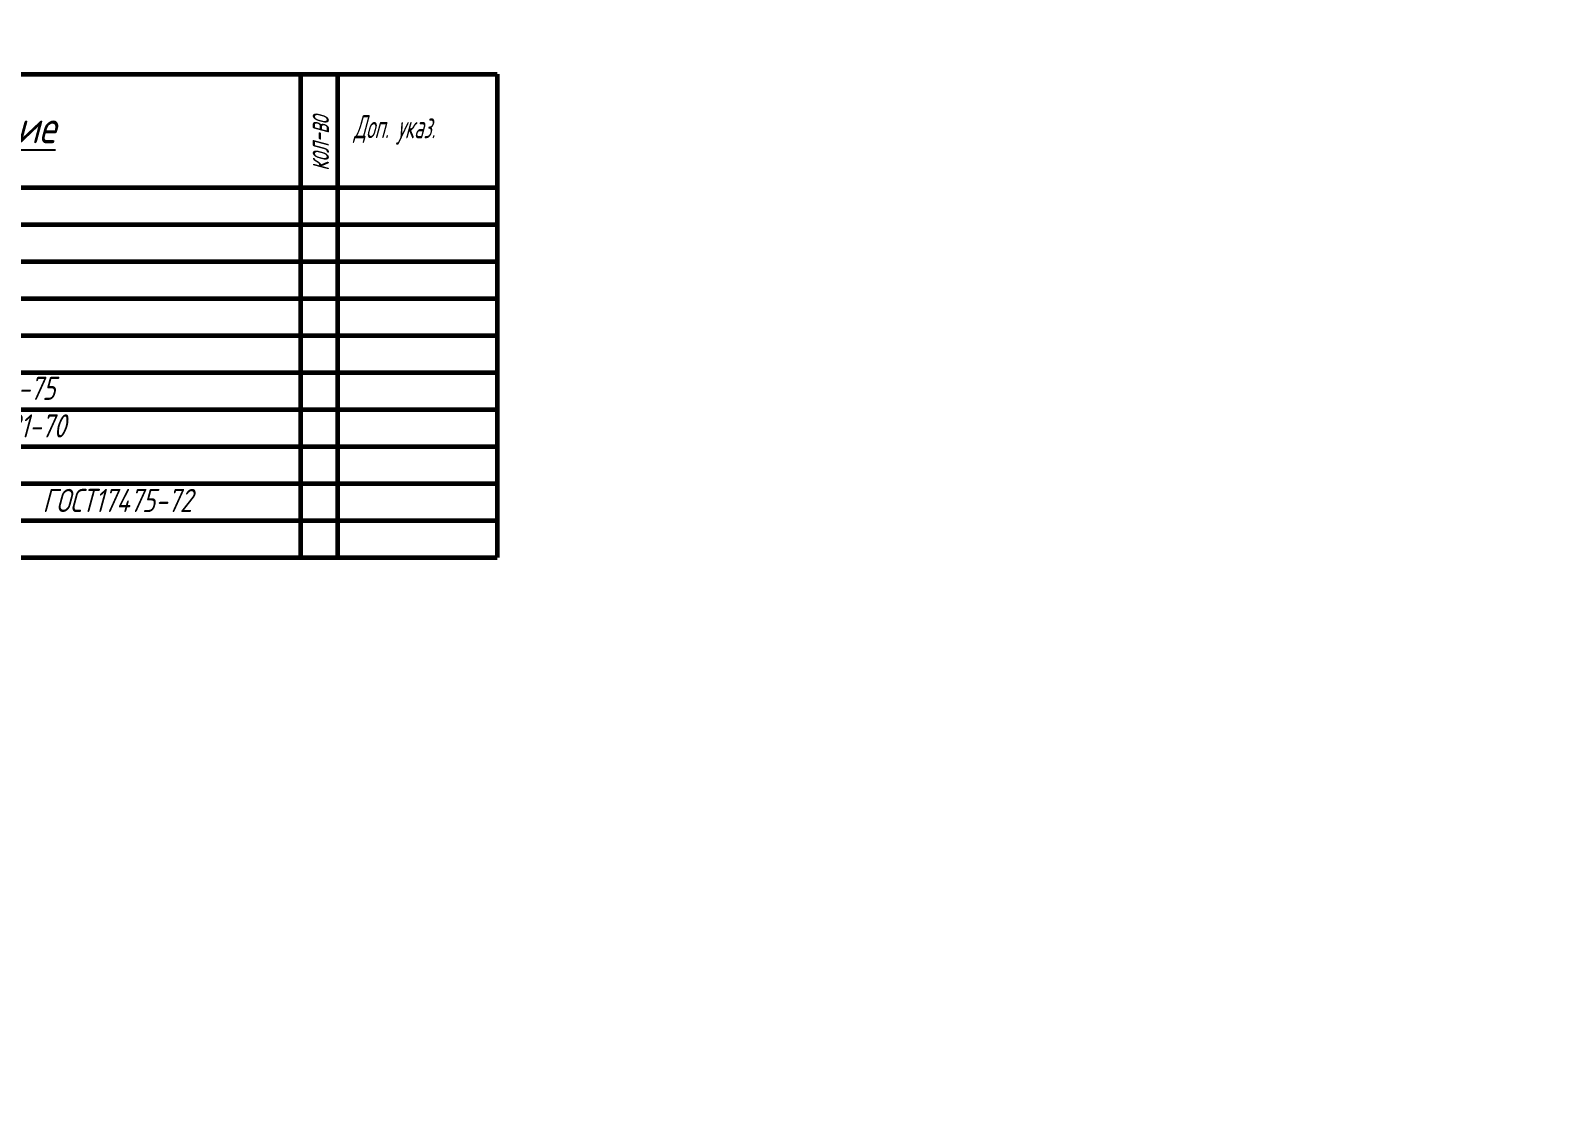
# Model space of a CAD drawing. Header units: millimetres. Extents: x 131 to 972, y 124 to 718.
# Drawn here: x 642.5 to 971.5, y 124.2 to 356.3 of the extents above; entities that cross this region are included whole.
import ezdxf

# ---------------------------------------------------------------- set-up
doc = ezdxf.new("R2010")
doc.units = ezdxf.units.MM
doc.linetypes.add('K5LT_BASIC', pattern=[0])
doc.styles.add('KDIMTEXTSTYLE', font='GOST_AU.SHX', dxfattribs={"width": 0.96, "oblique": 15, "height": 5})
doc.styles.add('KTEXTSTYLE', font='GOST_AU.SHX', dxfattribs={"width": 0.96, "height": 5})

msp = doc.modelspace()

# ---------------------------------------------------------------- linework, layer by layer
at = {"color": 5, "linetype": 'K5LT_BASIC', "lineweight": 60, "true_color": 0x0000ff}
for p, q in [((535.043, 346.902), (743.359, 346.902)), ((700.856, 346.902), (700.856, 242.399)), ((708.856, 346.902), (708.856, 242.399)), ((743.359, 346.902), (743.359, 242.399)), ((528.043, 322.399), (743.359, 322.399)), ((528.043, 314.399), (743.359, 314.399)), ((528.043, 306.399), (743.359, 306.4)), ((528.043, 298.399), (743.359, 298.399)), ((528.043, 290.399), (743.359, 290.399)), ((528.043, 282.399), (743.359, 282.399)), ((528.043, 274.399), (743.359, 274.399)), ((528.043, 266.399), (743.359, 266.399)), ((528.043, 258.399), (743.359, 258.399)), ((528.043, 250.399), (743.359, 250.399)), ((528.043, 242.399), (743.359, 242.399))]:
    msp.add_line(p, q, dxfattribs=at)

# ---------------------------------------------------------------- texts
at = {"color": 7, "attachment_point": 1, "style": 'KTEXTSTYLE'}
for s, insert, char_height in [('\\H3.5;\\W0.965;\\Q15;\\L\\Q15;\\H7.00;Наименование', (598.013, 338.951), 1), ('{\\Q15;\\W0.715;Доп. указ.}', (712.366, 338.032), 5)]:
    msp.add_mtext(s, dxfattribs=dict(at, insert=insert, char_height=char_height))
at = {"color": 7, "insert": (702.008, 326.018), "char_height": 1, "attachment_point": 1, "rotation": 90, "style": 'KTEXTSTYLE'}
msp.add_mtext('\\H3.5;\\W0.965;\\Q15;\\Q15;\\W0.715;\\H5.00;кол-во', dxfattribs=at)
at = {"char_height": 5, "attachment_point": 1, "style": 'KDIMTEXTSTYLE'}
for s, width, insert in [('Подшипник 206 ГОСТ8338-75', 117.22779, (576.271, 281.487)), ('Рым-болт М10x15 ГОСТ7781-70', 123.72325, (576.371, 273.362)), ('\\pi73.27192;ГОСТ17475-72', 126.01362, (571.846, 257.251))]:
    msp.add_mtext_dynamic_manual_height_columns(s, width=width, gutter_width=12.5, heights=[0], dxfattribs=dict(at, insert=insert))

doc.saveas('drawing.dxf')
